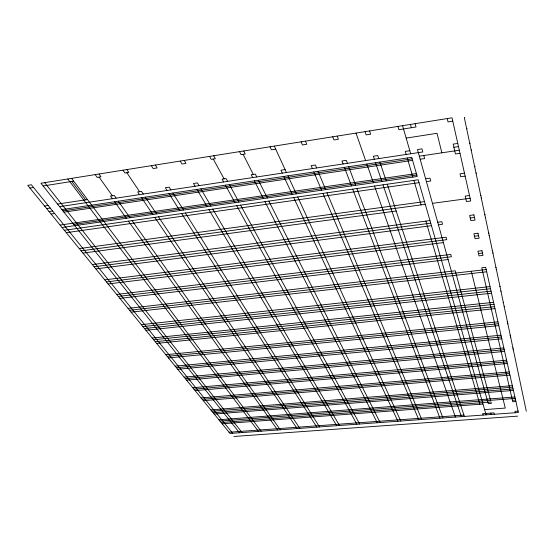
<?xml version="1.0" encoding="UTF-8"?>
<svg xmlns="http://www.w3.org/2000/svg" width="554" height="554" viewBox="0 0 554 554"><rect width="100%" height="100%" fill="white"/><g stroke="black" fill="none" stroke-linecap="round" stroke-linejoin="round"><path stroke-width="0.83" d="M464.792 117.524L464.314 117.6L526.3 411.22M29.909 188.055L33.572 187.481M43.129 185.971L73.675 181.137M275.712 149.178L271.446 149.85L270.013 146.775M452.77 121.174L448.027 121.922L447.251 118.563M406.158 138.098L437.023 133.306L441.863 152.814M466.648 128.701L467.119 128.632M44.576 206.046L48.163 205.499M57.54 204.08L87.47 199.544M285.109 169.6L280.94 170.23L282.291 173.125M409.801 150.702L405.313 151.387L406.221 154.462M457.784 143.431L453.165 144.13L455.443 153.984L460.007 153.306M469.702 143.271L470.173 143.195M46.668 208.602L50.241 208.069M59.59 206.656L422.82 151.962L421.975 148.86L417.46 149.545L488.261 403.624L491.37 403.388L490.983 401.969L221.129 422.536M453.892 147.281L458.49 146.588M49.057 211.538L52.623 211.005M61.937 209.613L411.712 157.322L417.245 176.47L62.076 227.5M419.309 156.186L459.308 150.203M62.948 210.887L412.148 158.839M471.129 150.051L471.593 149.982M51.113 214.059L54.673 213.532M63.959 212.154L412.591 160.355M420.154 159.227L424.62 158.569L423.789 155.515M60.095 225.069L416.407 173.561M73.751 224.467L416.83 175.022M474.626 166.692L475.076 166.629M64.347 230.284L418.208 179.801L486.114 414.842M425.597 178.748L429.952 178.125L430.742 180.999L426.393 181.615M464.487 173.201L460.035 173.831L460.713 176.747L465.145 176.124M475.969 173.077L476.412 173.014M66.293 232.673L419.032 182.661M79.27 248.587L424.509 201.621M469.508 195.5L465.187 196.081L466.447 201.559L470.741 200.984L452.009 117.808L40.961 183.242L239.446 432.757M480.657 195.403L481.094 195.347M81.119 250.858L425.292 204.315M432.452 203.346L470.131 198.249M481.232 198.166L481.668 198.103M82.962 253.109L396.165 211.005M92.324 264.59L429.994 220.589M484.729 214.807L485.152 214.751M94.09 266.758L430.728 223.144M437.715 222.244L441.836 221.711L442.535 224.259L438.429 224.786M470.256 218.027L474.459 217.48M485.276 217.417L485.699 217.369M95.842 268.905L431.462 225.686M104.775 279.86L446.074 237.237L446.739 239.681L106.465 281.931M488.593 233.206L489.009 233.158M474.473 236.239L478.566 235.727M489.12 235.692L489.528 235.637M108.134 283.98L443.387 242.597M116.672 294.451L450.762 254.445L451.399 256.765L118.279 296.425M492.264 250.685L492.672 250.637M478.476 253.538L482.472 253.067M492.762 253.046L493.164 252.998M119.886 298.384L448.11 259.535M128.043 308.391L455.229 270.809L490.532 400.32M495.761 267.312L496.149 267.263M129.588 310.282L486.19 269.556M496.232 269.556L496.619 269.507M131.118 312.158L486.689 271.779M141.325 324.679L490.027 286.598M499.812 286.619L500.2 286.577M490.505 288.71L142.904 326.611M144.462 328.529L491.052 291.141M500.768 291.162L501.148 291.12M145.91 330.295L491.516 293.218M152.225 338.044L493.572 302.332M503.122 302.366L503.496 302.332M153.624 339.754L494.023 304.347M155.224 341.721L494.542 306.653M504.029 306.694L504.403 306.653M156.602 343.411L494.992 308.633M165.819 354.712L497.97 321.86M507.229 321.916L507.589 321.874M167.142 356.333L498.392 323.744M507.623 323.806L507.983 323.765M168.451 357.939L498.815 325.627M175.154 366.159L500.975 335.198M510.033 335.267L510.386 335.232M176.421 367.718L501.384 337.005M510.414 337.074L510.767 337.04M177.682 369.262L501.786 338.806M184.129 377.163L503.849 347.967M512.713 348.044L513.059 348.016M185.348 378.659L504.237 349.699M513.08 349.775L513.426 349.747M186.559 380.148L504.625 351.423M192.757 387.745L506.605 360.204M193.935 389.185L506.979 361.859M195.098 390.612L507.353 363.507M201.067 397.931L509.244 371.928M202.196 399.316L509.604 373.521M203.318 400.687L509.964 375.106M210.832 409.912L512.339 385.674M211.912 411.234L512.685 387.184M213.151 412.751L513.073 388.922M214.218 414.06L513.413 390.418M218.899 419.8L514.888 396.976M219.938 421.075L515.213 398.423M512.429 400.334L515.587 400.092M222.161 423.796L482.991 404.025M515.913 401.525L512.762 401.768L481.765 267.762L485.685 267.312L518.385 412.495L230.028 433.443L27.7 185.348L31.37 184.766L232.638 433.256M484.605 409.614L505.283 408.076L471.288 271.259M229.037 432.231L463.94 415.078M518.073 411.123L514.978 411.345L515.296 412.723M233.871 436.476L517.644 416.151M44.659 182.647L242.07 432.57M67.823 178.963L258.441 431.379M71.791 181.435L85.628 199.821M71.591 178.36L261.093 431.185M95.17 174.607L97.179 177.418L101.001 176.816L99.007 173.998M112.393 198.706L110.495 196.054L114.242 195.486L116.125 198.145M114.56 201.746L126.367 218.262M128.424 221.143L277.658 429.987M99.09 177.114L112.365 195.77M118.286 201.192L130.017 217.736M132.06 220.624L280.345 429.786M123.002 170.182L124.927 173.028L128.819 172.412L126.908 169.559M139.476 194.627L137.662 191.94L141.478 191.365L143.278 194.059M141.554 197.709L152.842 214.46M154.808 217.376L297.11 428.574M126.866 172.723L139.573 191.649M145.342 197.148L156.553 213.927M158.506 216.849L299.825 428.374M151.339 165.667L153.174 168.561L157.135 167.931L155.321 165.037M167.038 190.479L165.314 187.751L169.192 187.162L170.909 189.897M169.018 193.602L179.766 210.589M181.636 213.553L316.791 427.141M172.869 193.027L183.54 210.049M185.403 213.013L319.54 426.94M180.195 161.076L181.934 164.012L185.971 163.375L184.247 160.431M195.091 186.255L193.45 183.485L197.397 182.889L199.024 185.659M196.968 189.426L207.154 206.656M208.927 209.654L336.7 425.694M200.887 188.838L210.998 206.102M212.757 209.114L339.491 425.493M209.585 156.394L211.226 159.379L215.333 158.728L213.712 155.743M223.636 181.954L222.092 179.15L226.115 178.54L227.646 181.352M225.409 185.174L235.021 202.653M236.69 205.693L356.859 424.232M213.276 159.053L224.1 178.845M229.398 184.579L238.926 202.092M240.588 205.139L359.678 424.025M239.522 151.63L241.059 154.663L245.242 153.998L243.718 150.965M252.7 177.578L251.253 174.732L255.346 174.108L256.779 176.968M254.362 180.846L263.372 198.581M264.937 201.67L377.26 422.75M243.151 154.331L253.296 174.42M258.42 180.237L267.347 198.007M268.898 201.102L380.113 422.543M283.835 176.442L292.221 194.433M293.682 197.563L397.904 421.248M274.299 146.097L286.446 172.502M287.969 175.819L296.265 193.852M297.713 196.989L400.791 421.04M301.092 141.831L302.415 144.954L306.757 144.269L305.455 141.138M312.421 168.589L311.175 165.646L315.42 165.002L316.653 167.952M313.848 171.955L321.583 190.216M322.934 193.394L418.81 419.731M318.058 171.325L325.704 189.62M327.033 192.806L421.733 419.516M332.76 136.79L333.965 139.961L338.397 139.262L337.206 136.083M343.113 163.963L341.977 160.979L346.298 160.328L347.42 163.319M344.415 167.384L351.478 185.922M352.704 189.143L439.966 418.194M348.701 166.74L355.668 185.32M356.88 188.547L442.923 417.979M356.007 133.092L365.633 160.577M366.838 164.032L373.396 182.772M374.539 186.033L455.409 417.072M365.038 131.651L366.132 134.878L370.647 134.165L369.573 130.931M374.372 159.261L373.348 156.228L377.752 155.563L378.763 158.596M375.543 162.731L381.907 181.546M383.015 184.821L461.392 416.636M379.912 162.073L386.18 180.936M387.267 184.212L464.384 416.421M397.952 126.416L398.915 129.691L416.012 126.984L415.112 123.68M407.259 157.987L412.896 177.093M413.88 180.417L421.088 204.883M425.881 221.122L479.896 404.261M483.081 415.064L482.679 413.706L493.96 412.882L494.334 414.247M402.571 125.675L410.694 153.79M410.459 124.421L411.373 127.718M490.906 413.104L491.28 414.468M473.871 214.869L469.654 215.423L470.858 220.61L475.041 220.077L473.871 214.869M478.012 233.248L473.899 233.767L475.041 238.691L479.127 238.192L478.012 233.248M481.945 250.706L477.929 251.191L479.016 255.872L482.998 255.401L481.945 250.706"/></g></svg>
